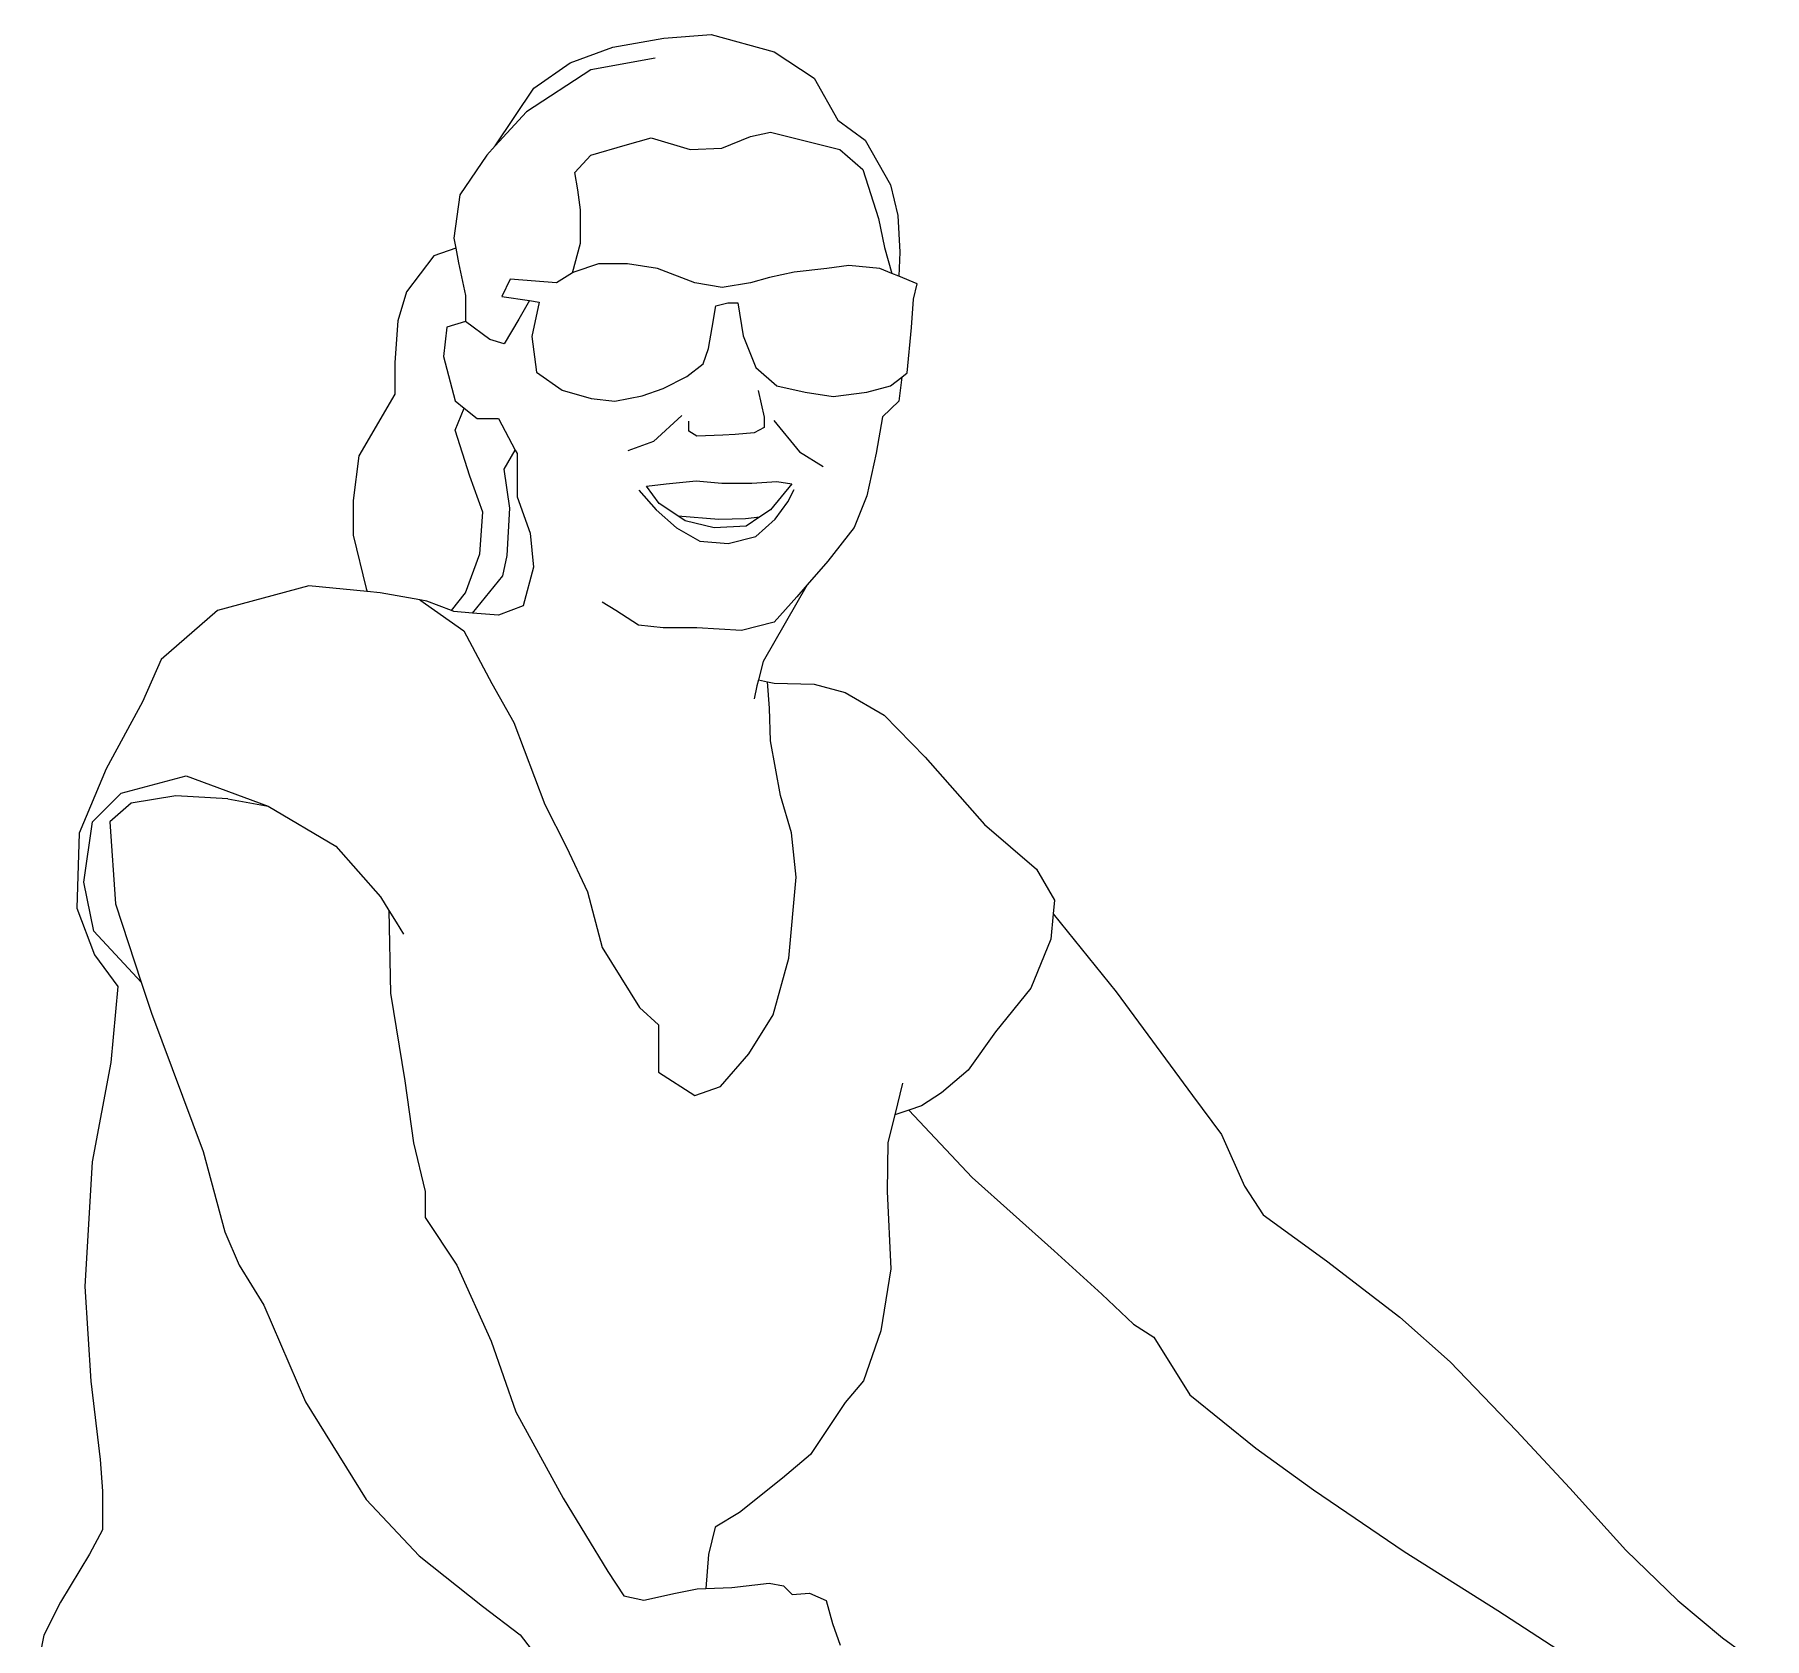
# Model space of a CAD drawing. Header units: metres. Extents: x 2304 to 3408, y 318 to 588.
# Drawn here: x 2637.59 to 2638.225, y 349.005 to 349.595 of the extents above; entities that cross this region are included whole.
import ezdxf

# ---------------------------------------------------------------- set-up
doc = ezdxf.new("R2010")
doc.units = ezdxf.units.M
doc.header["$LTSCALE"] = 5.5
doc.header["$MEASUREMENT"] = 0
doc.layers.add('HACH', color=251, linetype='Continuous', lineweight=5)

# ---------------------------------------------------------------- blocks, each defined once
blk = doc.blocks.new('Three_Bikes')
for p, q in [((-1.05206, 0.74601), (-1.03412, 0.74739)), ((-1.03412, 0.74739), (-1.01031, 0.74084)), ((-1.08759, 0.7367), (-1.07137, 0.74256)), ((-1.07137, 0.74256), (-1.05206, 0.74601)), ((-1.01031, 0.74084), (-0.99514, 0.73084)), ((-1.10138, 0.72705), (-1.08759, 0.7367)), ((-1.05533, 0.73849), (-1.07974, 0.73405)), ((-1.07974, 0.73405), (-1.10414, 0.71808)), ((-0.99514, 0.73084), (-0.98617, 0.71498)), ((-1.11599, 0.70519), (-1.10138, 0.72705)), ((-1.10414, 0.71808), (-1.11599, 0.70519)), ((-0.98617, 0.71498), (-0.97582, 0.70739)), ((-1.06673, 0.70547), (-1.05691, 0.7082)), ((-1.05691, 0.7082), (-1.04218, 0.70384)), ((-1.03018, 0.70438), (-1.01927, 0.70875)), ((-1.01927, 0.70875), (-1.01163, 0.71038)), ((-1.01163, 0.71038), (-0.98544, 0.70384)), ((-1.11923, 0.70167), (-1.12943, 0.68659)), ((-1.11599, 0.70519), (-1.11923, 0.70167)), ((-1.08583, 0.69511), (-1.07983, 0.70166)), ((-1.07983, 0.70166), (-1.06673, 0.70547)), ((-1.04218, 0.70384), (-1.03018, 0.70438)), ((-0.98544, 0.70384), (-0.97671, 0.6962)), ((-0.97582, 0.70739), (-0.96616, 0.6905)), ((-1.08474, 0.68857), (-1.08583, 0.69511)), ((-0.97671, 0.6962), (-0.97071, 0.67766)), ((-1.08365, 0.68093), (-1.08474, 0.68857)), ((-0.96616, 0.6905), (-0.9634, 0.67877)), ((-1.12943, 0.68659), (-1.13165, 0.67018)), ((-1.08365, 0.66839), (-1.08365, 0.68093)), ((-0.97071, 0.67766), (-0.96852, 0.66675)), ((-0.9634, 0.67877), (-0.96271, 0.66498)), ((-1.13165, 0.67018), (-1.13094, 0.66643)), ((-1.1393, 0.66348), (-1.14967, 0.64984)), ((-1.13094, 0.66643), (-1.1393, 0.66348)), ((-1.13094, 0.66643), (-1.12988, 0.66086)), ((-1.08674, 0.65705), (-1.08365, 0.66839)), ((-0.96852, 0.66675), (-0.9657, 0.65686)), ((-0.96271, 0.66498), (-0.96308, 0.65578)), ((-1.12988, 0.66086), (-1.12721, 0.64844)), ((-1.08674, 0.65705), (-1.09276, 0.65325)), ((-1.08621, 0.65739), (-1.08674, 0.65705)), ((-1.07689, 0.6605), (-1.08621, 0.65739)), ((-1.06585, 0.6605), (-1.07689, 0.6605)), ((-1.05447, 0.65877), (-1.06585, 0.6605)), ((-1.04033, 0.65325), (-1.05447, 0.65877)), ((-1.00273, 0.65739), (-1.01204, 0.65532)), ((-0.99031, 0.65877), (-1.00273, 0.65739)), ((-0.98203, 0.65981), (-0.99031, 0.65877)), ((-0.9703, 0.65877), (-0.98203, 0.65981)), ((-0.9657, 0.65686), (-0.9703, 0.65877)), ((-0.96308, 0.65578), (-0.9657, 0.65686)), ((-0.95608, 0.65288), (-0.96308, 0.65578)), ((-1.14967, 0.64984), (-1.15294, 0.63893)), ((-1.11035, 0.65463), (-1.11346, 0.64808)), ((-1.09276, 0.65325), (-1.11035, 0.65463)), ((-1.02998, 0.65153), (-1.04033, 0.65325)), ((-1.01928, 0.65325), (-1.02998, 0.65153)), ((-1.01204, 0.65532), (-1.01928, 0.65325)), ((-0.95754, 0.64705), (-0.95608, 0.65288)), ((-1.12721, 0.64844), (-1.12721, 0.63869)), ((-1.11346, 0.64808), (-1.10298, 0.64655)), ((-1.10298, 0.64655), (-1.10711, 0.63948)), ((-1.10298, 0.64655), (-1.09931, 0.64601)), ((-1.09931, 0.64601), (-1.10207, 0.63291)), ((-1.03377, 0.63636), (-1.03239, 0.64463)), ((-1.03239, 0.64463), (-1.02791, 0.64567)), ((-1.02791, 0.64567), (-1.02411, 0.64567)), ((-1.02411, 0.64567), (-1.02204, 0.63325)), ((-0.95823, 0.63636), (-0.95754, 0.64705)), ((-1.15294, 0.63893), (-1.15403, 0.62312)), ((-1.13431, 0.63647), (-1.13564, 0.62538)), ((-1.12721, 0.63869), (-1.13431, 0.63647)), ((-1.11802, 0.63184), (-1.12721, 0.63869)), ((-1.10711, 0.63948), (-1.11257, 0.63021)), ((-1.03515, 0.62843), (-1.03377, 0.63636)), ((-0.95995, 0.61912), (-0.95823, 0.63636)), ((-1.11257, 0.63021), (-1.11802, 0.63184)), ((-1.10207, 0.63291), (-1.10035, 0.61946)), ((-1.02204, 0.63325), (-1.01721, 0.62119)), ((-1.15403, 0.62312), (-1.15403, 0.61112)), ((-1.13564, 0.62538), (-1.13121, 0.60852)), ((-1.03722, 0.62256), (-1.03515, 0.62843)), ((-1.10035, 0.61946), (-1.09069, 0.61256)), ((-1.0524, 0.61325), (-1.04343, 0.61774)), ((-1.04343, 0.61774), (-1.03722, 0.62256)), ((-1.01721, 0.62119), (-1.00928, 0.61429)), ((-0.96616, 0.61429), (-0.96191, 0.61759)), ((-0.96191, 0.61759), (-0.96306, 0.60843)), ((-0.96191, 0.61759), (-0.95995, 0.61912)), ((-1.15403, 0.61112), (-1.16767, 0.58767)), ((-1.09069, 0.61256), (-1.07965, 0.60946)), ((-1.07068, 0.60843), (-1.06033, 0.6105)), ((-1.06033, 0.6105), (-1.0524, 0.61325)), ((-1.01641, 0.61247), (-1.01403, 0.60236)), ((-1.00928, 0.61429), (-0.99859, 0.61187)), ((-0.99859, 0.61187), (-0.98789, 0.61015)), ((-0.98789, 0.61015), (-0.97513, 0.61187)), ((-0.97513, 0.61187), (-0.96616, 0.61429)), ((-1.13121, 0.60852), (-1.12773, 0.60578)), ((-1.13112, 0.59748), (-1.12773, 0.60578)), ((-1.12773, 0.60578), (-1.12278, 0.60187)), ((-1.07965, 0.60946), (-1.07068, 0.60843)), ((-0.96306, 0.60843), (-0.96926, 0.60256)), ((-1.12566, 0.58003), (-1.13112, 0.59748)), ((-1.12278, 0.60187), (-1.11479, 0.60187)), ((-1.11479, 0.60187), (-1.10841, 0.58991)), ((-1.04525, 0.60295), (-1.05596, 0.59314)), ((-1.04258, 0.59701), (-1.04258, 0.60087)), ((-1.0396, 0.59522), (-1.04258, 0.59701)), ((-1.01403, 0.59849), (-1.01789, 0.59641)), ((-1.01403, 0.60236), (-1.01403, 0.59849)), ((-1.01046, 0.60117), (-1.00065, 0.58928)), ((-0.96926, 0.60256), (-0.97168, 0.58877)), ((-1.05596, 0.59314), (-1.06577, 0.58958)), ((-1.02979, 0.59552), (-1.0396, 0.59522)), ((-1.02503, 0.59582), (-1.02979, 0.59552)), ((-1.01789, 0.59641), (-1.02503, 0.59582)), ((-1.16767, 0.58767), (-1.16986, 0.57076)), ((-1.11258, 0.58262), (-1.10841, 0.58991)), ((-1.10841, 0.58991), (-1.10769, 0.58856)), ((-1.10769, 0.58856), (-1.10769, 0.57215)), ((-1.00065, 0.58928), (-0.99173, 0.58363)), ((-0.97168, 0.58877), (-0.97513, 0.57256)), ((-1.12075, 0.56639), (-1.12566, 0.58003)), ((-1.1104, 0.56789), (-1.11258, 0.58262)), ((-1.05864, 0.57626), (-1.0512, 0.57709)), ((-1.0512, 0.57709), (-1.0399, 0.57828)), ((-1.0399, 0.57828), (-1.03009, 0.57739)), ((-1.03009, 0.57739), (-1.01879, 0.57739)), ((-1.01879, 0.57739), (-1.00927, 0.57798)), ((-1.00362, 0.57709), (-1.01165, 0.56728)), ((-1.00927, 0.57798), (-1.00362, 0.57709)), ((-1.16986, 0.57076), (-1.16986, 0.55767)), ((-1.10769, 0.57215), (-1.10281, 0.5584)), ((-1.06161, 0.57471), (-1.05507, 0.56728)), ((-1.05388, 0.56966), (-1.05864, 0.57626)), ((-1.00511, 0.57025), (-1.00273, 0.57501)), ((-0.97513, 0.57256), (-0.97996, 0.5605)), ((-1.12184, 0.55058), (-1.12075, 0.56639)), ((-1.11149, 0.54989), (-1.1104, 0.56789)), ((-1.05507, 0.56728), (-1.04734, 0.56044)), ((-1.04682, 0.56496), (-1.05388, 0.56966)), ((-1.04406, 0.56312), (-1.04682, 0.56496)), ((-1.04682, 0.56496), (-1.03128, 0.56371)), ((-1.03128, 0.56371), (-1.02117, 0.56401)), ((-1.02117, 0.56401), (-1.01567, 0.56456)), ((-1.01567, 0.56456), (-1.02087, 0.56104)), ((-1.0173, 0.55717), (-1.00987, 0.56371)), ((-1.01165, 0.56728), (-1.01567, 0.56456)), ((-1.00987, 0.56371), (-1.00511, 0.57025)), ((-1.16986, 0.55767), (-1.16495, 0.53749)), ((-1.10281, 0.5584), (-1.10148, 0.54554)), ((-1.04734, 0.56044), (-1.03841, 0.55539)), ((-1.03306, 0.56044), (-1.04406, 0.56312)), ((-1.02087, 0.56104), (-1.03306, 0.56044)), ((-1.02771, 0.5545), (-1.0173, 0.55717)), ((-0.97996, 0.5605), (-0.98996, 0.54774)), ((-1.03841, 0.55539), (-1.02771, 0.5545)), ((-1.1273, 0.53585), (-1.12184, 0.55058)), ((-1.11312, 0.54226), (-1.11149, 0.54989)), ((-1.10148, 0.54554), (-1.10547, 0.5309)), ((-0.98996, 0.54774), (-0.99775, 0.53881)), ((-1.18667, 0.53844), (-1.22128, 0.52913)), ((-1.16454, 0.53627), (-1.18667, 0.53844)), ((-1.16495, 0.53749), (-1.16454, 0.53627)), ((-1.12464, 0.52813), (-1.11312, 0.54226)), ((-0.99775, 0.53881), (-1.01445, 0.50981)), ((-0.99775, 0.53881), (-1.00169, 0.53429)), ((-1.15961, 0.53578), (-1.16454, 0.53627)), ((-1.14456, 0.53315), (-1.15961, 0.53578)), ((-1.14456, 0.53315), (-1.12793, 0.52141)), ((-1.14186, 0.53268), (-1.14456, 0.53315)), ((-1.13259, 0.52905), (-1.14186, 0.53268)), ((-1.13259, 0.52905), (-1.1273, 0.53585)), ((-1.07034, 0.52912), (-1.07551, 0.53222)), ((-1.00169, 0.53429), (-1.01031, 0.52463)), ((-1.22128, 0.52913), (-1.24258, 0.5105)), ((-1.13165, 0.52868), (-1.13259, 0.52905)), ((-1.12464, 0.52813), (-1.13165, 0.52868)), ((-1.11479, 0.52735), (-1.12464, 0.52813)), ((-1.10547, 0.5309), (-1.11479, 0.52735)), ((-1.06171, 0.5236), (-1.07034, 0.52912)), ((-1.01031, 0.52463), (-1.02273, 0.52153)), ((-1.12793, 0.52141), (-1.11724, 0.50141)), ((-1.0524, 0.52256), (-1.06171, 0.5236)), ((-1.03964, 0.52256), (-1.0524, 0.52256)), ((-1.02273, 0.52153), (-1.03964, 0.52256)), ((-1.24258, 0.5105), (-1.24968, 0.49453)), ((-1.01445, 0.50981), (-1.01628, 0.50277)), ((-1.11724, 0.50141), (-1.10896, 0.48659)), ((-1.01687, 0.50049), (-1.0179, 0.49567)), ((-1.01628, 0.50277), (-1.01687, 0.50049)), ((-1.01628, 0.50277), (-1.01288, 0.50206)), ((-1.01203, 0.4921), (-1.01288, 0.50206)), ((-1.01288, 0.50206), (-1.01031, 0.50153)), ((-1.01031, 0.50153), (-0.99514, 0.50118)), ((-0.99514, 0.50118), (-0.98341, 0.49808)), ((-1.24968, 0.49453), (-1.26345, 0.46912)), ((-1.01168, 0.47969), (-1.01203, 0.4921)), ((-0.98341, 0.49808), (-0.96857, 0.48946)), ((-1.10896, 0.48659), (-1.09723, 0.45555)), ((-0.96857, 0.48946), (-0.95304, 0.47348)), ((-1.00789, 0.459), (-1.01168, 0.47969)), ((-0.95304, 0.47348), (-0.93061, 0.44797)), ((-1.26345, 0.46912), (-1.27365, 0.44472)), ((-1.25771, 0.4599), (-1.23316, 0.46644)), ((-1.23316, 0.46644), (-1.20206, 0.45499)), ((-1.26862, 0.44899), (-1.25771, 0.4599)), ((-1.00375, 0.44486), (-1.00789, 0.459)), ((-1.25389, 0.45608), (-1.26208, 0.44899)), ((-1.23698, 0.45881), (-1.25389, 0.45608)), ((-1.21734, 0.45772), (-1.23698, 0.45881)), ((-1.21734, 0.45772), (-1.20206, 0.45499)), ((-1.20206, 0.45499), (-1.17641, 0.43972)), ((-1.09723, 0.45555), (-1.08895, 0.43934)), ((-1.2719, 0.42608), (-1.26862, 0.44899)), ((-1.26208, 0.44899), (-1.25989, 0.4179)), ((-0.93061, 0.44797), (-0.91095, 0.43107)), ((-1.27365, 0.44472), (-1.27454, 0.41633)), ((-1.17641, 0.43972), (-1.1595, 0.42063)), ((-1.08895, 0.43934), (-1.08102, 0.42245)), ((-1.00202, 0.42797), (-1.00375, 0.44486)), ((-1.26808, 0.40754), (-1.2719, 0.42608)), ((-1.00478, 0.39728), (-1.00202, 0.42797)), ((-0.91095, 0.43107), (-0.90405, 0.41934)), ((-1.1595, 0.42063), (-1.1563, 0.41542)), ((-1.08102, 0.42245), (-1.0755, 0.40141)), ((-1.27454, 0.41633), (-1.26789, 0.39859)), ((-1.25989, 0.4179), (-1.25012, 0.38821)), ((-1.1563, 0.41542), (-1.15568, 0.38409)), ((-1.1563, 0.41542), (-1.15353, 0.41094)), ((-0.90454, 0.4141), (-0.90543, 0.40452)), ((-0.90405, 0.41934), (-0.90454, 0.4141)), ((-0.90454, 0.4141), (-0.88068, 0.38454)), ((-1.25012, 0.38821), (-1.26808, 0.40754)), ((-1.15353, 0.41094), (-1.15077, 0.40645)), ((-1.0755, 0.40141), (-1.06135, 0.37865)), ((-0.90543, 0.40452), (-0.91302, 0.3859)), ((-1.26789, 0.39859), (-1.25901, 0.38661)), ((-1.01064, 0.3759), (-1.00478, 0.39728)), ((-1.25012, 0.38821), (-1.24625, 0.37645)), ((-1.25901, 0.38661), (-1.26167, 0.35778)), ((-1.15568, 0.38409), (-1.15023, 0.35082)), ((-0.91302, 0.3859), (-0.92648, 0.36934)), ((-0.88068, 0.38454), (-0.85176, 0.34527)), ((-1.24625, 0.37645), (-1.22661, 0.32409)), ((-1.06135, 0.37865), (-1.05411, 0.3721)), ((-1.01996, 0.36107), (-1.01064, 0.3759)), ((-1.05411, 0.3721), (-1.05411, 0.35417)), ((-0.92648, 0.36934), (-0.93682, 0.35486)), ((-1.03065, 0.34865), (-1.01996, 0.36107)), ((-1.26167, 0.35778), (-1.26877, 0.32008)), ((-1.05411, 0.35417), (-1.04031, 0.34521)), ((-0.93682, 0.35486), (-0.94683, 0.34624)), ((-1.15023, 0.35082), (-1.14695, 0.32736)), ((-1.04031, 0.34521), (-1.03065, 0.34865)), ((-0.96165, 0.34991), (-0.96459, 0.33796)), ((-0.95442, 0.34141), (-0.95925, 0.33969)), ((-0.94683, 0.34624), (-0.95442, 0.34141)), ((-0.85176, 0.34527), (-0.84085, 0.33054)), ((-0.96459, 0.33796), (-0.96717, 0.3275)), ((-0.95925, 0.33969), (-0.96459, 0.33796)), ((-0.95925, 0.33969), (-0.93524, 0.31418)), ((-0.84085, 0.33054), (-0.83212, 0.31091)), ((-1.22661, 0.32409), (-1.21843, 0.29355)), ((-1.14695, 0.32736), (-1.14259, 0.30882)), ((-0.96717, 0.3275), (-0.96751, 0.30887)), ((-1.26877, 0.32008), (-1.27146, 0.27292)), ((-1.14259, 0.30882), (-1.14259, 0.299)), ((-0.96751, 0.30887), (-0.96613, 0.27956)), ((-0.93524, 0.31418), (-0.90414, 0.28637)), ((-0.83212, 0.31091), (-0.82502, 0.3)), ((-1.14259, 0.299), (-1.13058, 0.281)), ((-0.82502, 0.3), (-0.80102, 0.28255)), ((-1.21843, 0.29355), (-1.21297, 0.281)), ((-0.90414, 0.28637), (-0.88613, 0.27)), ((-0.80102, 0.28255), (-0.77319, 0.26128)), ((-1.21297, 0.281), (-1.2037, 0.26573)), ((-1.13058, 0.281), (-1.11749, 0.2521)), ((-0.96613, 0.27956), (-0.96993, 0.25612)), ((-1.27146, 0.27292), (-1.26924, 0.23699)), ((-0.88613, 0.27), (-0.87413, 0.25855)), ((-1.2037, 0.26573), (-1.18787, 0.22919)), ((-0.96993, 0.25612), (-0.97648, 0.23715)), ((-0.87413, 0.25855), (-0.86649, 0.25364)), ((-0.77319, 0.26128), (-0.75409, 0.24437)), ((-1.11749, 0.2521), (-1.10821, 0.22537)), ((-0.86649, 0.25364), (-0.85285, 0.23183)), ((-0.75409, 0.24437), (-0.72899, 0.21819)), ((-1.26924, 0.23699), (-1.26569, 0.20728)), ((-0.97648, 0.23715), (-0.98338, 0.22887)), ((-0.85285, 0.23183), (-0.82775, 0.21164)), ((-1.18787, 0.22919), (-1.16496, 0.1921)), ((-1.10821, 0.22537), (-1.09021, 0.19265)), ((-0.98338, 0.22887), (-0.99649, 0.20922)), ((-0.72899, 0.21819), (-0.70881, 0.19637)), ((-0.82775, 0.21164), (-0.80593, 0.19583)), ((-1.26569, 0.20728), (-1.2648, 0.1953)), ((-0.99649, 0.20922), (-1.00718, 0.20025)), ((-1.00718, 0.20025), (-1.0234, 0.18715)), ((-1.2648, 0.1953), (-1.2648, 0.18066)), ((-1.16496, 0.1921), (-1.14477, 0.17083)), ((-1.09021, 0.19265), (-1.07329, 0.16483)), ((-0.80593, 0.19583), (-0.77155, 0.17238)), ((-0.70881, 0.19637), (-0.68753, 0.17292)), ((-1.0234, 0.18715), (-1.03271, 0.18163)), ((-1.2648, 0.18066), (-1.26968, 0.17135)), ((-1.03271, 0.18163), (-1.03513, 0.17129)), ((-1.26968, 0.17135), (-1.28078, 0.15316)), ((-1.14477, 0.17083), (-1.12076, 0.15174)), ((-1.03513, 0.17129), (-1.03625, 0.15842)), ((-0.77155, 0.17238), (-0.73609, 0.15001)), ((-0.68753, 0.17292), (-0.66789, 0.15383)), ((-1.07329, 0.16483), (-1.06729, 0.15556)), ((-1.04765, 0.15665), (-1.03946, 0.15828)), ((-1.03946, 0.15828), (-1.03625, 0.15842)), ((-1.03625, 0.15842), (-1.02637, 0.15883)), ((-1.02637, 0.15883), (-1.01218, 0.16047)), ((-1.01218, 0.16047), (-1.00673, 0.15938)), ((-1.00673, 0.15938), (-1.00345, 0.1561)), ((-1.28078, 0.15316), (-1.28699, 0.14074)), ((-1.12076, 0.15174), (-1.10658, 0.14083)), ((-1.06729, 0.15556), (-1.05965, 0.15392)), ((-1.05965, 0.15392), (-1.04765, 0.15665)), ((-1.00345, 0.1561), (-0.99691, 0.15665)), ((-0.99691, 0.15665), (-0.99061, 0.15389)), ((-0.99061, 0.15389), (-0.98818, 0.14519)), ((-0.66789, 0.15383), (-0.65097, 0.13965)), ((-0.98818, 0.14519), (-0.98534, 0.13697)), ((-0.73609, 0.15001), (-0.70826, 0.13201)), ((-1.28699, 0.14074), (-1.29054, 0.123)), ((-1.10658, 0.14083), (-1.09948, 0.13156)), ((-0.65097, 0.13965), (-0.63507, 0.12805))]:
    blk.add_line(p, q)

msp = doc.modelspace()

# ---------------------------------------------------------------- block references
at = {"layer": 'HACH', "xscale": 0.9695185884373356, "yscale": 0.9695185884373356, "zscale": 0.9695185884373356}
msp.add_blockref('Three_Bikes', (2638.84097, 348.87012), dxfattribs=at)

doc.saveas('drawing.dxf')
